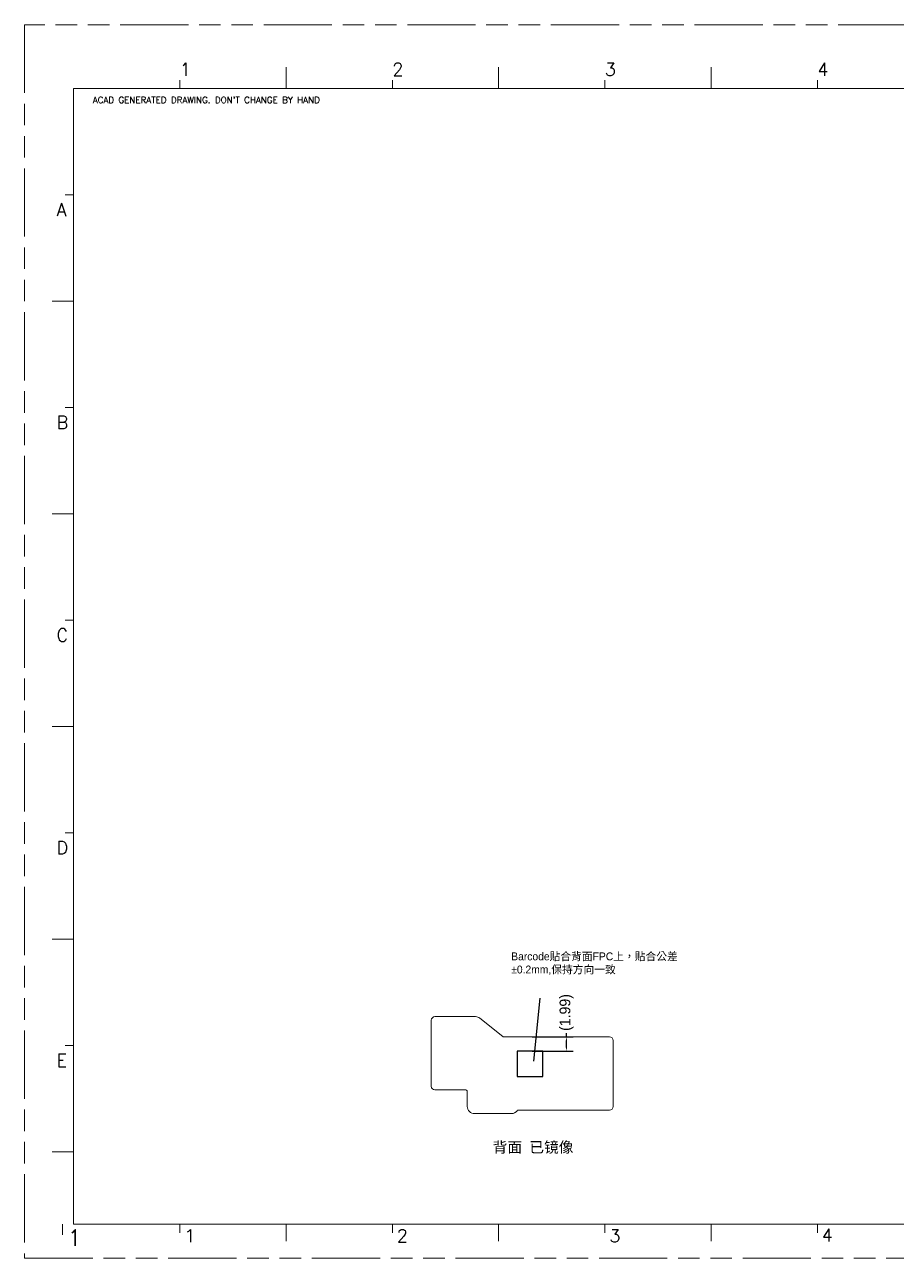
# Model space of a CAD drawing. Extents: x -152241 to -151998, y -4400 to -4228.
# Drawn here: x -152240.8 to -152119.4, y -4400.1 to -4228.4 of the extents above; entities that cross this region are included whole.
import ezdxf

# ---------------------------------------------------------------- set-up
doc = ezdxf.new("R2010")
doc.units = 0
doc.linetypes.add('PHANTOM', pattern=[29.5, 9.5, -1.5, 3, -1.5, 3, -1.5, 9.5])
doc.layers.get('0').update_dxf_attribs({"lineweight": 9})
doc.layers.get('Defpoints').update_dxf_attribs({"lineweight": 9})
doc.layers.add('0PAPERF', color=2, linetype='PHANTOM', lineweight=9, plot=False)
doc.layers.add('barcode-t_layer2', color=2, linetype='Continuous')
doc.layers.add('barcodea-b_layer1', color=2, linetype='Continuous')
doc.layers.add('備註', color=1, linetype='Continuous', lineweight=9)
doc.layers.add('尺寸', color=3, linetype='Continuous', lineweight=9)
doc.styles.add('SIMPLEX', font='simplex.shx')
doc.styles.get("Standard").update_dxf_attribs({"font": 'PMingLiU.ttf'})
doc.dimstyles.get("Standard").update_dxf_attribs({"dimscale": 5, "dimtxt": 0.3, "dimasz": 0.1, "dimexe": 0.18, "dimexo": 0.0625, "dimgap": 0.09, "dimtad": 0, "dimzin": 0, "dimdsep": 46, "dimtxsty": 'Standard', "dimcen": 0.09, "dimadec": 0, "dimazin": 0, "dimtfac": 1, "dimtdec": 4, "dimtofl": 0, "dimtmove": 0, "dimatfit": 3, "dimfxl": 0, "dimtolj": 1, "dimtzin": 0, "dimarcsym": 0})

# ---------------------------------------------------------------- blocks, each defined once
blk = doc.blocks.new('*D19')
at = {"layer": 'Defpoints', "color": 0, "linetype": 'Continuous'}
for p in [(-152170.42, -4369.31), (-152165.32, -4369.31), (-152170.42, -4371.3)]:
    blk.add_point(p, dxfattribs=at)
at = {"layer": '尺寸', "color": 0, "linetype": 'Continuous', "lineweight": -2}
for p, q in [((-152170.11, -4369.31), (-152164.42, -4369.31)), ((-152165.32, -4369.31), (-152165.32, -4368.81)), ((-152170.11, -4371.3), (-152164.42, -4371.3)), ((-152165.32, -4370.8), (-152165.32, -4369.81))]:
    blk.add_line(p, q, dxfattribs=at)
at = {"layer": '尺寸', "color": 0, "linetype": 'Continuous'}
for points in [[(-152165.24, -4369.81), (-152165.4, -4369.81), (-152165.32, -4369.31)], [(-152165.4, -4370.8), (-152165.24, -4370.8), (-152165.32, -4371.3)]]:
    blk.add_solid(points, dxfattribs=at)
at = {"layer": '尺寸', "color": 0, "linetype": 'Continuous', "insert": (-152165.32, -4365.93), "char_height": 1.5, "attachment_point": 5, "rotation": 90}
blk.add_mtext('\\A1;{(1.99)}', dxfattribs=at)

msp = doc.modelspace()

# ---------------------------------------------------------------- linework, layer by layer
for p, q in [((-152204.381, -4237.332), (-152204.381, -4234.371)), ((-152174.779, -4237.332), (-152174.779, -4234.371)), ((-152145.177, -4237.332), (-152145.177, -4234.371)), ((-152005.456, -4237.332), (-152233.983, -4237.332)), ((-152233.983, -4237.332), (-152233.983, -4395.406)), ((-152219.182, -4237.332), (-152219.182, -4236.148)), ((-152189.58, -4237.332), (-152189.58, -4236.148)), ((-152159.978, -4237.332), (-152159.978, -4236.148)), ((-152130.376, -4237.332), (-152130.376, -4236.148)), ((-152233.983, -4252.133), (-152235.167, -4252.133)), ((-152233.983, -4266.934), (-152236.943, -4266.934)), ((-152233.983, -4281.734), (-152235.167, -4281.734)), ((-152233.983, -4296.535), (-152236.943, -4296.535)), ((-152233.983, -4311.336), (-152235.167, -4311.336)), ((-152233.983, -4326.137), (-152236.943, -4326.137)), ((-152233.983, -4340.938), (-152235.167, -4340.938)), ((-152233.983, -4355.739), (-152236.943, -4355.739)), ((-152233.983, -4370.54), (-152235.167, -4370.54)), ((-152233.983, -4385.341), (-152236.943, -4385.341)), ((-152235.528, -4395.406), (-152235.528, -4396.886)), ((-152233.983, -4395.406), (-152005.456, -4395.406)), ((-152219.182, -4395.406), (-152219.182, -4396.59)), ((-152204.381, -4395.406), (-152204.381, -4397.774)), ((-152189.58, -4395.406), (-152189.58, -4396.59)), ((-152174.779, -4395.406), (-152174.779, -4397.774)), ((-152159.978, -4395.406), (-152159.978, -4396.59)), ((-152145.177, -4395.406), (-152145.177, -4397.774)), ((-152130.376, -4395.406), (-152130.376, -4396.59))]:
    msp.add_line(p, q)
at = {"linetype": 'Continuous'}
msp.add_lwpolyline([(-152158.836, -4379.013), (-152158.836, -4369.813, 0.414365), (-152159.336, -4369.313), (-152174.085, -4369.313, -0.170771), (-152174.21, -4369.269), (-152177.381, -4366.723, 0.170765), (-152178.008, -4366.503), (-152183.656, -4366.503, 0.414218), (-152184.156, -4367.003), (-152184.156, -4376.203, 0.414219), (-152183.656, -4376.703), (-152179.349, -4376.703, -0.414223), (-152179.149, -4376.903), (-152179.149, -4379.008, 0.414215), (-152178.149, -4380.008), (-152173.012, -4380.008, 0.24029), (-152172.202, -4379.595, -0.240069), (-152172.041, -4379.513), (-152159.336, -4379.513, 0.414366)], format="xyb", close=True, dxfattribs=at)
at = {"layer": '0PAPERF'}
for p, q in [((-151997.995, -4228.448), (-152240.792, -4228.448)), ((-152240.792, -4228.448), (-152240.792, -4400.142)), ((-152240.792, -4400.142), (-151997.995, -4400.142))]:
    msp.add_line(p, q, dxfattribs=at)
at = {"layer": 'barcode-t_layer2', "linetype": 'Continuous'}
msp.add_line((-152169.886, -4372.679), (-152168.999, -4363.915), dxfattribs=at)
at = {"layer": 'barcodea-b_layer1', "linetype": 'Continuous'}
msp.add_lwpolyline([(-152168.64, -4374.859), (-152168.64, -4371.303), (-152172.196, -4371.303), (-152172.196, -4374.859)], close=True, dxfattribs=at)

# ---------------------------------------------------------------- texts
at = {"style": 'SIMPLEX'}
for s, height, p in [('1', 1.776, (-152219.182, -4235.556)), ('2', 1.776, (-152189.58, -4235.556)), ('3', 1.776, (-152159.978, -4235.556)), ('4', 1.776, (-152130.376, -4235.556)), ('A', 1.8, (-152236.351, -4255.093)), ('B', 1.8, (-152236.351, -4284.695)), ('C', 1.8, (-152236.351, -4314.297)), ('D', 1.8, (-152236.351, -4343.898)), ('E', 1.8, (-152236.351, -4373.5)), ('1', 2.22, (-152234.788, -4398.395)), ('1', 1.776, (-152218.555, -4397.899)), ('2', 1.776, (-152188.953, -4397.899)), ('3', 1.776, (-152159.351, -4397.899)), ('4', 1.776, (-152129.784, -4397.797))]:
    msp.add_text(s, height=height, dxfattribs=at).set_placement(p)
at = {"color": 3, "linetype": 'Continuous', "style": 'SIMPLEX'}
msp.add_text("ACAD GENERATED DRAWING. DON'T CHANGE BY HAND", height=0.88806, dxfattribs=at).set_placement((-152231.305, -4239.369))
at = {"layer": 'barcode-t_layer2', "linetype": 'Continuous', "insert": (-152173.028, -4357.568), "char_height": 1.0976, "width": 23.8295, "attachment_point": 1}
msp.add_mtext('Barcode貼合背面FPC上，貼合公差%%P0.2mm,保持方向一致', dxfattribs=at)
at = {"layer": '備註', "ltscale": 2, "insert": (-152175.613, -4383.925), "char_height": 1.5, "width": 39.75716, "attachment_point": 1}
msp.add_mtext('{\\fSimSun|b0|i0|c134|p2;\\M+5B1B3\\M+5C3E6 \\M+5D2D1\\M+5BEB5\\M+5CFF1}', dxfattribs=at)

# ---------------------------------------------------------------- dimensions: what is measured, and where the dimension line sits
at = {"layer": '尺寸', "linetype": 'Continuous'}
dim = msp.add_linear_dim(base=(-152165.32, -4369.313), p1=(-152170.418, -4371.303), p2=(-152170.418, -4369.313), angle=90, text='{(<>)}', dimstyle='Standard', dxfattribs=at)
dim.commit()
dim.dimension.update_dxf_attribs({"geometry": '*D19', "text_midpoint": (-152165.32, -4365.926)})

doc.saveas('drawing.dxf')
